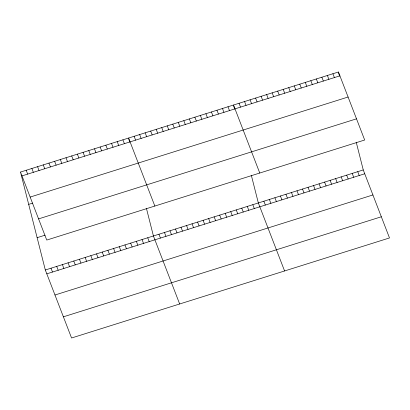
<?xml version="1.0" encoding="UTF-8"?>
<svg xmlns="http://www.w3.org/2000/svg" width="410" height="410" viewBox="0 0 410 410"><rect width="100%" height="100%" fill="white"/><g stroke="black" fill="none" stroke-linecap="round" stroke-linejoin="round"><path stroke-width="0.61" d="M20.5 172.056L338.434 72.001L364.68 140.01L46.745 240.065L20.5 172.056L45.32 269.99L71.565 337.999L389.5 237.943L363.255 169.935L356.234 142.234M21.981 175.895L339.916 75.84M30.155 197.072L348.09 97.016M28.69 204.375L32.672 203.119M38.571 218.889L356.505 118.833M37.131 237.672L45.095 235.166M45.32 269.99L363.255 169.935M46.807 273.834L364.741 173.778M54.976 295.005L372.91 194.955M63.396 316.822L381.331 216.772M332.915 73.738L334.396 77.577M327.39 75.476L328.871 79.32M321.87 77.213L323.352 81.057M357.735 171.672L359.216 175.516M316.346 78.951L317.827 82.794M352.216 173.409L353.697 177.253M310.826 80.688L312.307 84.532M346.691 175.152L348.172 178.991M305.301 82.425L306.782 86.269M341.171 176.889L342.652 180.728M299.782 84.163L301.263 88.006M335.646 178.627L337.128 182.465M294.257 85.9L295.738 89.744M330.127 180.364L331.608 184.203M288.737 87.643L290.218 91.481M324.602 182.101L326.083 185.94M283.213 89.38L284.699 93.219M319.082 183.839L320.564 187.677M277.693 91.117L279.174 94.956M313.558 185.576L315.039 189.42M272.168 92.855L273.654 96.693M308.038 187.314L309.519 191.157M266.649 94.592L268.13 98.431M302.513 189.051L304 192.895M261.124 96.329L262.61 100.168M296.994 190.788L298.475 194.632M255.604 98.067L257.085 101.911M291.469 192.526L292.955 196.369M250.085 99.804L251.566 103.648M285.949 194.263L287.43 198.107M244.56 101.542L246.041 105.385M280.425 196L281.911 199.844M239.04 103.279L240.521 107.123M274.905 197.743L276.386 201.582M259.761 173.025L233.515 105.016L234.54 109.06M269.385 199.48L270.866 203.319M227.996 106.754L229.477 110.597M263.861 201.218L265.342 205.056M222.471 108.496L223.952 112.335M284.581 270.964L258.341 202.955L251.32 175.254M216.951 110.234L218.433 114.072M252.816 204.692L254.297 208.531M211.427 111.971L212.908 115.81M247.297 206.43L248.778 210.268M205.907 113.708L207.388 117.547M241.772 208.167L243.253 212.011M200.382 115.446L201.869 119.284M236.252 209.905L237.733 213.748M194.863 117.183L196.344 121.022M230.727 211.642L232.209 215.486M189.338 118.92L190.824 122.759M225.208 213.379L226.689 217.223M183.818 120.658L185.299 124.502M219.683 215.117L221.169 218.96M178.294 122.395L179.78 126.239M214.163 216.854L215.645 220.698M172.774 124.133L174.255 127.976M208.639 218.591L210.125 222.435M167.254 125.87L168.736 129.714M203.119 220.334L204.6 224.173M161.73 127.607L163.211 131.451M197.594 222.071L199.081 225.91M156.21 129.345L157.691 133.188M192.075 223.809L193.556 227.647M150.685 131.087L152.166 134.926M186.555 225.546L188.036 229.385M145.166 132.825L146.647 136.663M181.03 227.284L182.511 231.122M139.641 134.562L141.122 138.401M175.511 229.021L176.992 232.859M134.121 136.299L135.602 140.138M169.986 230.758L171.467 234.602M154.842 206.046L128.596 138.037L129.621 142.075M164.466 232.496L165.947 236.339M122.908 139.825L124.389 143.669M158.942 234.233L160.423 238.077M117.219 141.619L118.7 145.458M179.662 303.979L153.422 235.97L146.401 208.27M111.53 143.408L113.011 147.246M147.733 237.764L149.214 241.603M105.841 145.196L107.323 149.04M142.039 239.553L143.526 243.396M100.153 146.99L101.634 150.829M136.351 241.341L137.837 245.185M94.464 148.779L95.945 152.617M130.662 243.135L132.143 246.974M88.77 150.567L90.256 154.411M124.973 244.924L126.454 248.767M83.081 152.361L84.568 156.2M119.284 246.712L120.765 250.556M77.393 154.15L78.874 157.993M113.596 248.506L115.077 252.345M71.704 155.938L73.185 159.782M107.907 250.295L109.388 254.138M66.015 157.732L67.496 161.571M102.218 252.083L103.699 255.927M60.326 159.521L61.807 163.364M96.529 253.877L98.01 257.716M54.638 161.309L56.119 165.153M90.835 255.666L92.322 259.51M48.949 163.103L50.43 166.942M85.147 257.459L86.633 261.298M43.255 164.892L44.741 168.736M79.458 259.248L80.939 263.087M37.566 166.68L39.052 170.524M73.769 261.037L75.25 264.88M31.877 168.474L33.359 172.313M68.081 262.83L69.562 266.669M26.189 170.263L27.67 174.107M62.392 264.619L63.873 268.458M56.703 266.408L58.184 270.252M51.014 268.202L52.495 272.04M338.434 72.001L339.459 76.04"/></g></svg>
